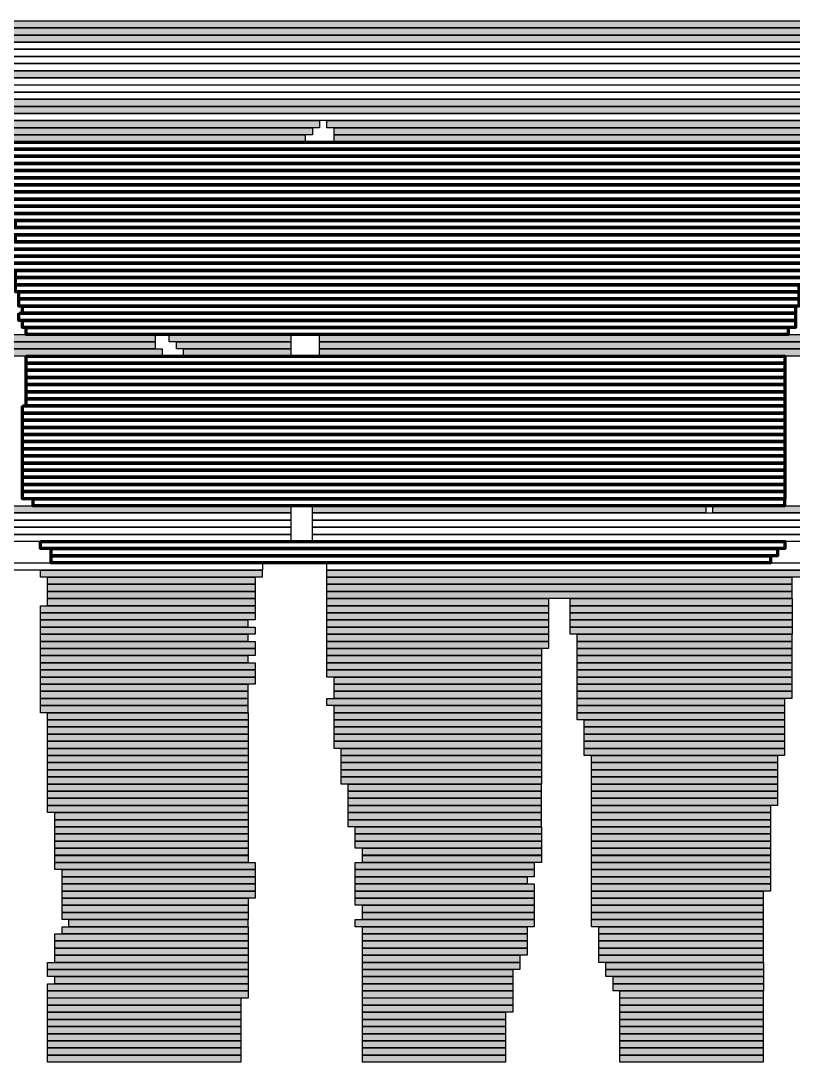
# Model space of a CAD drawing. Header units: millimetres. Extents: x 7 to 41668, y 3977 to 28530.
# Drawn here: x 40148 to 40828, y 8616 to 9531 of the extents above; entities that cross this region are included whole.
import ezdxf

# ---------------------------------------------------------------- set-up
doc = ezdxf.new("R2010")
doc.units = ezdxf.units.MM
doc.header["$LTSCALE"] = 50
doc.layers.add('12_Plankopf', color=140, linetype='Continuous')

msp = doc.modelspace()

# ---------------------------------------------------------------- hatches: boundary and pattern name
at = {"layer": '12_Plankopf'}
for points in [[(39806.74, 9531.5), (41342.67, 9531.5), (41342.67, 9525.21), (39806.74, 9525.21)], [(39806.74, 9525.22), (41342.67, 9525.22), (41342.67, 9518.97), (39806.74, 9518.97)], [(39806.74, 9518.97), (41342.67, 9518.97), (41342.67, 9512.69), (39806.74, 9512.69)], [(39945.38, 9487.61), (41223.25, 9487.61), (41223.25, 9481.33), (39945.38, 9481.33)], [(39951.38, 9462.53), (41222.95, 9462.53), (41222.95, 9456.28), (39951.38, 9456.28)], [(39951.38, 9456.28), (41222.95, 9456.28), (41222.95, 9450), (39951.38, 9450)], [(39806.74, 9443.76), (40411.05, 9443.76), (40411.05, 9437.48), (39806.74, 9437.48)], [(40417.4, 9443.76), (41223.14, 9443.76), (41223.14, 9437.48), (40417.4, 9437.48)], [(39813.09, 9437.45), (40404.83, 9437.45), (40404.83, 9431.16), (39813.09, 9431.16)], [(39813.09, 9431.16), (40398.51, 9431.16), (40398.51, 9424.92), (39813.09, 9424.92)], [(40423.75, 9437.45), (41223.21, 9437.45), (41223.21, 9431.16), (40423.75, 9431.16)], [(40423.75, 9431.16), (41223.21, 9431.16), (41223.21, 9424.92), (40423.75, 9424.92)], [(39907.63, 9255.63), (40266.41, 9255.63), (40266.41, 9249.34), (39907.63, 9249.34)], [(40278.76, 9255.63), (40385.78, 9255.63), (40385.78, 9249.34), (40278.76, 9249.34)], [(40411.05, 9255.63), (41260.86, 9255.63), (41260.86, 9249.34), (40411.05, 9249.34)], [(39901.29, 9249.34), (40266.38, 9249.34), (40266.38, 9243.06), (39901.29, 9243.06)], [(40285.1, 9249.34), (40385.84, 9249.34), (40385.84, 9243.06), (40285.1, 9243.06)], [(40411.05, 9249.34), (41254.54, 9249.34), (41254.54, 9243.06), (40411.05, 9243.06)], [(39901.29, 9243.06), (40272.7, 9243.06), (40272.7, 9236.82), (39901.29, 9236.82)], [(40291.46, 9243.06), (40385.87, 9243.06), (40385.87, 9236.82), (40291.46, 9236.82)], [(40411.05, 9243.06), (41254.54, 9243.06), (41254.54, 9236.82), (40411.05, 9236.82)], [(39932.68, 9105.13), (40385.9, 9105.13), (40385.9, 9098.88), (39932.68, 9098.88)], [(40404.7, 9105.13), (40750.9, 9105.13), (40750.9, 9098.88), (40404.7, 9098.88)], [(40757.12, 9105.13), (41254.41, 9105.13), (41254.41, 9098.88), (40757.12, 9098.88)], [(40165.52, 9048.72), (40360.67, 9048.72), (40360.67, 9042.43), (40165.52, 9042.43)], [(40417.4, 9048.72), (41242.03, 9048.72), (41242.03, 9042.43), (40417.4, 9042.43)], [(40171.86, 9042.44), (40354.41, 9042.44), (40354.41, 9036.19), (40171.86, 9036.19)], [(40171.86, 9036.2), (40354.41, 9036.2), (40354.41, 9029.91), (40171.86, 9029.91)], [(40417.4, 9042.44), (40826.55, 9042.44), (40826.55, 9036.19), (40417.4, 9036.19)], [(40417.4, 9036.2), (40826.55, 9036.2), (40826.55, 9029.91), (40417.4, 9029.91)], [(40171.86, 9029.88), (40354.41, 9029.88), (40354.41, 9023.63), (40171.86, 9023.63)], [(40417.4, 9029.88), (40826.55, 9029.88), (40826.55, 9023.63), (40417.4, 9023.63)], [(40165.52, 9017.36), (40354.35, 9017.36), (40354.35, 9011.07), (40165.52, 9011.07)], [(40171.86, 9023.64), (40354.41, 9023.64), (40354.41, 9017.35), (40171.86, 9017.35)], [(40417.4, 9023.64), (40612.55, 9023.64), (40612.55, 9017.35), (40417.4, 9017.35)], [(40417.4, 9017.36), (40612.55, 9017.36), (40612.55, 9011.07), (40417.4, 9011.07)], [(40631.53, 9023.64), (40826.65, 9023.64), (40826.65, 9017.35), (40631.53, 9017.35)], [(40631.53, 9017.36), (40826.65, 9017.36), (40826.65, 9011.07), (40631.53, 9011.07)], [(40165.52, 9011.08), (40354.35, 9011.08), (40354.35, 9004.83), (40165.52, 9004.83)], [(40417.4, 9011.08), (40612.55, 9011.08), (40612.55, 9004.83), (40417.4, 9004.83)], [(40631.53, 9011.08), (40826.65, 9011.08), (40826.65, 9004.83), (40631.53, 9004.83)], [(40165.52, 9004.84), (40348.06, 9004.84), (40348.06, 8998.55), (40165.52, 8998.55)], [(40165.52, 8998.55), (40354.35, 8998.55), (40354.35, 8992.3), (40165.52, 8992.3)], [(40417.4, 9004.84), (40612.55, 9004.84), (40612.55, 8998.55), (40417.4, 8998.55)], [(40417.4, 8998.55), (40612.55, 8998.55), (40612.55, 8992.3), (40417.4, 8992.3)], [(40631.53, 9004.84), (40826.65, 9004.84), (40826.65, 8998.55), (40631.53, 8998.55)], [(40631.53, 8998.55), (40826.65, 8998.55), (40826.65, 8992.3), (40631.53, 8992.3)], [(40165.52, 8992.31), (40348.06, 8992.31), (40348.06, 8986.03), (40165.52, 8986.03)], [(40417.4, 8992.31), (40612.55, 8992.31), (40612.55, 8986.03), (40417.4, 8986.03)], [(40637.53, 8992.31), (40826.36, 8992.31), (40826.36, 8986.03), (40637.53, 8986.03)], [(40165.52, 8986), (40354.35, 8986), (40354.35, 8979.71), (40165.52, 8979.71)], [(40417.4, 8986), (40612.55, 8986), (40612.55, 8979.71), (40417.4, 8979.71)], [(40637.53, 8986), (40826.36, 8986), (40826.36, 8979.71), (40637.53, 8979.71)], [(40165.52, 8979.71), (40354.35, 8979.71), (40354.35, 8973.47), (40165.52, 8973.47)], [(40165.52, 8973.47), (40348.06, 8973.47), (40348.06, 8967.19), (40165.52, 8967.19)], [(40417.4, 8979.71), (40606.26, 8979.71), (40606.26, 8973.47), (40417.4, 8973.47)], [(40417.4, 8973.47), (40606.26, 8973.47), (40606.26, 8967.19), (40417.4, 8967.19)], [(40637.53, 8979.71), (40826.36, 8979.71), (40826.36, 8973.47), (40637.53, 8973.47)], [(40637.53, 8973.47), (40826.36, 8973.47), (40826.36, 8967.19), (40637.53, 8967.19)], [(40165.52, 8967.19), (40354.35, 8967.19), (40354.35, 8960.94), (40165.52, 8960.94)], [(40417.4, 8967.19), (40606.26, 8967.19), (40606.26, 8960.94), (40417.4, 8960.94)], [(40637.53, 8967.19), (40826.36, 8967.19), (40826.36, 8960.94), (40637.53, 8960.94)], [(40165.52, 8960.95), (40354.35, 8960.95), (40354.35, 8954.66), (40165.52, 8954.66)], [(40165.52, 8954.67), (40354.35, 8954.67), (40354.35, 8948.38), (40165.52, 8948.38)], [(40417.4, 8960.95), (40606.26, 8960.95), (40606.26, 8954.66), (40417.4, 8954.66)], [(40423.75, 8954.67), (40606.33, 8954.67), (40606.33, 8948.38), (40423.75, 8948.38)], [(40637.53, 8960.95), (40826.36, 8960.95), (40826.36, 8954.66), (40637.53, 8954.66)], [(40637.53, 8954.67), (40826.36, 8954.67), (40826.36, 8948.38), (40637.53, 8948.38)], [(40165.52, 8948.39), (40348.06, 8948.39), (40348.06, 8942.14), (40165.52, 8942.14)], [(40423.75, 8948.39), (40606.33, 8948.39), (40606.33, 8942.14), (40423.75, 8942.14)], [(40637.53, 8948.39), (40826.36, 8948.39), (40826.36, 8942.14), (40637.53, 8942.14)], [(40165.52, 8942.15), (40348.06, 8942.15), (40348.06, 8935.86), (40165.52, 8935.86)], [(40165.52, 8935.83), (40348.06, 8935.83), (40348.06, 8929.58), (40165.52, 8929.58)], [(40417.4, 8935.83), (40606.26, 8935.83), (40606.26, 8929.58), (40417.4, 8929.58)], [(40423.75, 8942.15), (40606.33, 8942.15), (40606.33, 8935.86), (40423.75, 8935.86)], [(40637.53, 8942.15), (40826.36, 8942.15), (40826.36, 8935.86), (40637.53, 8935.86)], [(40637.53, 8935.83), (40820.08, 8935.83), (40820.08, 8929.58), (40637.53, 8929.58)], [(40165.52, 8929.59), (40348.06, 8929.59), (40348.06, 8923.3), (40165.52, 8923.3)], [(40423.75, 8929.59), (40606.33, 8929.59), (40606.33, 8923.3), (40423.75, 8923.3)], [(40637.53, 8929.59), (40820.08, 8929.59), (40820.08, 8923.3), (40637.53, 8923.3)], [(40171.86, 8923.31), (40348.13, 8923.31), (40348.13, 8917.02), (40171.86, 8917.02)], [(40171.86, 8917.03), (40348.13, 8917.03), (40348.13, 8910.78), (40171.86, 8910.78)], [(40423.75, 8923.31), (40606.33, 8923.31), (40606.33, 8917.02), (40423.75, 8917.02)], [(40423.75, 8917.03), (40606.33, 8917.03), (40606.33, 8910.78), (40423.75, 8910.78)], [(40637.53, 8923.31), (40820.08, 8923.31), (40820.08, 8917.02), (40637.53, 8917.02)], [(40643.88, 8917.03), (40820.14, 8917.03), (40820.14, 8910.78), (40643.88, 8910.78)], [(40171.86, 8910.78), (40348.13, 8910.78), (40348.13, 8904.5), (40171.86, 8904.5)], [(40423.75, 8910.78), (40606.33, 8910.78), (40606.33, 8904.5), (40423.75, 8904.5)], [(40643.88, 8910.78), (40820.14, 8910.78), (40820.14, 8904.5), (40643.88, 8904.5)], [(40171.86, 8904.5), (40348.13, 8904.5), (40348.13, 8898.26), (40171.86, 8898.26)], [(40171.86, 8898.26), (40348.13, 8898.26), (40348.13, 8891.97), (40171.86, 8891.97)], [(40423.75, 8904.5), (40606.33, 8904.5), (40606.33, 8898.26), (40423.75, 8898.26)], [(40423.75, 8898.26), (40606.33, 8898.26), (40606.33, 8891.97), (40423.75, 8891.97)], [(40643.88, 8904.5), (40820.14, 8904.5), (40820.14, 8898.26), (40643.88, 8898.26)], [(40643.88, 8898.26), (40820.14, 8898.26), (40820.14, 8891.97), (40643.88, 8891.97)], [(40171.86, 8891.94), (40348.13, 8891.94), (40348.13, 8885.66), (40171.86, 8885.66)], [(40430.1, 8891.94), (40606.36, 8891.94), (40606.36, 8885.66), (40430.1, 8885.66)], [(40643.88, 8891.94), (40820.14, 8891.94), (40820.14, 8885.66), (40643.88, 8885.66)], [(40171.86, 8885.66), (40348.13, 8885.66), (40348.13, 8879.42), (40171.86, 8879.42)], [(40171.86, 8879.42), (40348.13, 8879.42), (40348.13, 8873.14), (40171.86, 8873.14)], [(40430.1, 8885.66), (40606.36, 8885.66), (40606.36, 8879.42), (40430.1, 8879.42)], [(40430.1, 8879.42), (40606.36, 8879.42), (40606.36, 8873.14), (40430.1, 8873.14)], [(40650.23, 8885.66), (40813.93, 8885.66), (40813.93, 8879.42), (40650.23, 8879.42)], [(40650.23, 8879.42), (40813.93, 8879.42), (40813.93, 8873.14), (40650.23, 8873.14)], [(40171.86, 8873.14), (40348.13, 8873.14), (40348.13, 8866.89), (40171.86, 8866.89)], [(40430.1, 8873.14), (40606.36, 8873.14), (40606.36, 8866.89), (40430.1, 8866.89)], [(40650.23, 8873.14), (40813.93, 8873.14), (40813.93, 8866.89), (40650.23, 8866.89)], [(40171.86, 8866.9), (40348.13, 8866.9), (40348.13, 8860.61), (40171.86, 8860.61)], [(40430.1, 8866.9), (40606.36, 8866.9), (40606.36, 8860.61), (40430.1, 8860.61)], [(40650.23, 8866.9), (40813.93, 8866.9), (40813.93, 8860.61), (40650.23, 8860.61)], [(40171.86, 8860.62), (40348.13, 8860.62), (40348.13, 8854.37), (40171.86, 8854.37)], [(40171.86, 8854.37), (40348.13, 8854.37), (40348.13, 8848.09), (40171.86, 8848.09)], [(40436.09, 8860.62), (40606.07, 8860.62), (40606.07, 8854.37), (40436.09, 8854.37)], [(40436.09, 8854.37), (40606.07, 8854.37), (40606.07, 8848.09), (40436.09, 8848.09)], [(40650.23, 8860.62), (40813.93, 8860.62), (40813.93, 8854.37), (40650.23, 8854.37)], [(40650.23, 8854.37), (40813.93, 8854.37), (40813.93, 8848.09), (40650.23, 8848.09)], [(40171.86, 8848.06), (40348.13, 8848.06), (40348.13, 8841.78), (40171.86, 8841.78)], [(40436.09, 8848.06), (40606.07, 8848.06), (40606.07, 8841.78), (40436.09, 8841.78)], [(40650.23, 8848.06), (40813.93, 8848.06), (40813.93, 8841.78), (40650.23, 8841.78)], [(40171.86, 8841.78), (40348.13, 8841.78), (40348.13, 8835.53), (40171.86, 8835.53)], [(40178.22, 8835.54), (40348.16, 8835.54), (40348.16, 8829.25), (40178.22, 8829.25)], [(40436.09, 8841.78), (40606.07, 8841.78), (40606.07, 8835.53), (40436.09, 8835.53)], [(40436.09, 8835.54), (40606.07, 8835.54), (40606.07, 8829.25), (40436.09, 8829.25)], [(40650.23, 8841.78), (40807.6, 8841.78), (40807.6, 8835.53), (40650.23, 8835.53)], [(40650.23, 8835.54), (40807.6, 8835.54), (40807.6, 8829.25), (40650.23, 8829.25)], [(40178.22, 8829.25), (40348.16, 8829.25), (40348.16, 8823.01), (40178.22, 8823.01)], [(40436.09, 8829.25), (40606.07, 8829.25), (40606.07, 8823.01), (40436.09, 8823.01)], [(40650.23, 8829.25), (40807.6, 8829.25), (40807.6, 8823.01), (40650.23, 8823.01)], [(40178.22, 8823.01), (40348.16, 8823.01), (40348.16, 8816.73), (40178.22, 8816.73)], [(40178.22, 8816.73), (40348.16, 8816.73), (40348.16, 8810.45), (40178.22, 8810.45)], [(40442.45, 8823.01), (40606.14, 8823.01), (40606.14, 8816.73), (40442.45, 8816.73)], [(40442.45, 8816.73), (40606.14, 8816.73), (40606.14, 8810.45), (40442.45, 8810.45)], [(40650.23, 8823.01), (40807.6, 8823.01), (40807.6, 8816.73), (40650.23, 8816.73)], [(40650.23, 8816.73), (40807.6, 8816.73), (40807.6, 8810.45), (40650.23, 8810.45)], [(40178.22, 8810.45), (40348.16, 8810.45), (40348.16, 8804.2), (40178.22, 8804.2)], [(40442.45, 8810.45), (40606.14, 8810.45), (40606.14, 8804.2), (40442.45, 8804.2)], [(40650.23, 8810.45), (40807.6, 8810.45), (40807.6, 8804.2), (40650.23, 8804.2)], [(40178.22, 8804.21), (40348.16, 8804.21), (40348.16, 8797.93), (40178.22, 8797.93)], [(40178.22, 8797.89), (40348.16, 8797.89), (40348.16, 8791.64), (40178.22, 8791.64)], [(40448.79, 8804.21), (40606.16, 8804.21), (40606.16, 8797.93), (40448.79, 8797.93)], [(40448.79, 8797.89), (40606.16, 8797.89), (40606.16, 8791.64), (40448.79, 8791.64)], [(40650.23, 8804.21), (40807.6, 8804.21), (40807.6, 8797.93), (40650.23, 8797.93)], [(40650.23, 8797.89), (40807.6, 8797.89), (40807.6, 8791.64), (40650.23, 8791.64)], [(40178.22, 8791.65), (40354.44, 8791.65), (40354.44, 8785.37), (40178.22, 8785.37)], [(40442.45, 8791.65), (40599.82, 8791.65), (40599.82, 8785.37), (40442.45, 8785.37)], [(40650.23, 8791.65), (40807.6, 8791.65), (40807.6, 8785.37), (40650.23, 8785.37)], [(40184.56, 8785.37), (40354.5, 8785.37), (40354.5, 8779.09), (40184.56, 8779.09)], [(40184.56, 8779.09), (40354.5, 8779.09), (40354.5, 8772.84), (40184.56, 8772.84)], [(40442.45, 8785.37), (40599.82, 8785.37), (40599.82, 8779.09), (40442.45, 8779.09)], [(40442.45, 8779.09), (40593.53, 8779.09), (40593.53, 8772.84), (40442.45, 8772.84)], [(40650.23, 8785.37), (40807.6, 8785.37), (40807.6, 8779.09), (40650.23, 8779.09)], [(40650.23, 8779.09), (40807.6, 8779.09), (40807.6, 8772.84), (40650.23, 8772.84)], [(40184.56, 8772.85), (40354.5, 8772.85), (40354.5, 8766.56), (40184.56, 8766.56)], [(40442.45, 8772.85), (40599.82, 8772.85), (40599.82, 8766.56), (40442.45, 8766.56)], [(40650.23, 8772.85), (40807.6, 8772.85), (40807.6, 8766.56), (40650.23, 8766.56)], [(40184.56, 8766.57), (40354.5, 8766.57), (40354.5, 8760.32), (40184.56, 8760.32)], [(40184.56, 8760.33), (40348.22, 8760.33), (40348.22, 8754.04), (40184.56, 8754.04)], [(40442.45, 8766.57), (40599.82, 8766.57), (40599.82, 8760.32), (40442.45, 8760.32)], [(40442.45, 8760.33), (40599.82, 8760.33), (40599.82, 8754.04), (40442.45, 8754.04)], [(40650.23, 8766.57), (40801.32, 8766.57), (40801.32, 8760.32), (40650.23, 8760.32)], [(40650.23, 8760.33), (40801.32, 8760.33), (40801.32, 8754.04), (40650.23, 8754.04)], [(40184.56, 8754.01), (40348.22, 8754.01), (40348.22, 8747.72), (40184.56, 8747.72)], [(40448.79, 8754.01), (40599.85, 8754.01), (40599.85, 8747.72), (40448.79, 8747.72)], [(40650.23, 8754.01), (40801.32, 8754.01), (40801.32, 8747.72), (40650.23, 8747.72)], [(40184.56, 8747.73), (40348.22, 8747.73), (40348.22, 8741.48), (40184.56, 8741.48)], [(40448.79, 8747.73), (40599.85, 8747.73), (40599.85, 8741.48), (40448.79, 8741.48)], [(40650.23, 8747.73), (40801.32, 8747.73), (40801.32, 8741.48), (40650.23, 8741.48)], [(40184.56, 8735.21), (40348.22, 8735.21), (40348.22, 8728.96), (40184.56, 8728.96)], [(40190.56, 8741.49), (40347.93, 8741.49), (40347.93, 8735.2), (40190.56, 8735.2)], [(40442.45, 8741.49), (40599.82, 8741.49), (40599.82, 8735.2), (40442.45, 8735.2)], [(40448.79, 8735.21), (40593.56, 8735.21), (40593.56, 8728.96), (40448.79, 8728.96)], [(40650.23, 8741.49), (40801.32, 8741.49), (40801.32, 8735.2), (40650.23, 8735.2)], [(40656.58, 8735.21), (40801.35, 8735.21), (40801.35, 8728.96), (40656.58, 8728.96)], [(40178.22, 8728.96), (40348.16, 8728.96), (40348.16, 8722.68), (40178.22, 8722.68)], [(40448.79, 8728.96), (40593.56, 8728.96), (40593.56, 8722.68), (40448.79, 8722.68)], [(40656.58, 8728.96), (40801.35, 8728.96), (40801.35, 8722.68), (40656.58, 8722.68)], [(40178.22, 8722.68), (40348.16, 8722.68), (40348.16, 8716.4), (40178.22, 8716.4)], [(40178.22, 8716.4), (40348.16, 8716.4), (40348.16, 8710.15), (40178.22, 8710.15)], [(40448.79, 8722.68), (40593.56, 8722.68), (40593.56, 8716.4), (40448.79, 8716.4)], [(40448.79, 8716.4), (40593.56, 8716.4), (40593.56, 8710.15), (40448.79, 8710.15)], [(40656.58, 8722.68), (40801.35, 8722.68), (40801.35, 8716.4), (40656.58, 8716.4)], [(40656.58, 8716.4), (40801.35, 8716.4), (40801.35, 8710.15), (40656.58, 8710.15)], [(40178.22, 8710.13), (40348.16, 8710.13), (40348.16, 8703.84), (40178.22, 8703.84)], [(40448.79, 8710.13), (40587.28, 8710.13), (40587.28, 8703.84), (40448.79, 8703.84)], [(40656.58, 8710.13), (40801.35, 8710.13), (40801.35, 8703.84), (40656.58, 8703.84)], [(40171.86, 8703.84), (40348.13, 8703.84), (40348.13, 8697.6), (40171.86, 8697.6)], [(40171.86, 8697.6), (40348.13, 8697.6), (40348.13, 8691.31), (40171.86, 8691.31)], [(40448.79, 8703.84), (40587.28, 8703.84), (40587.28, 8697.6), (40448.79, 8697.6)], [(40448.79, 8697.6), (40580.96, 8697.6), (40580.96, 8691.31), (40448.79, 8691.31)], [(40662.93, 8703.84), (40801.42, 8703.84), (40801.42, 8697.6), (40662.93, 8697.6)], [(40662.93, 8697.6), (40801.42, 8697.6), (40801.42, 8691.31), (40662.93, 8691.31)], [(40178.22, 8691.32), (40348.16, 8691.32), (40348.16, 8685.04), (40178.22, 8685.04)], [(40448.79, 8691.32), (40580.96, 8691.32), (40580.96, 8685.04), (40448.79, 8685.04)], [(40669.28, 8691.32), (40801.48, 8691.32), (40801.48, 8685.04), (40669.28, 8685.04)], [(40171.86, 8685.04), (40348.13, 8685.04), (40348.13, 8678.79), (40171.86, 8678.79)], [(40171.86, 8678.8), (40348.13, 8678.8), (40348.13, 8672.51), (40171.86, 8672.51)], [(40448.79, 8685.04), (40580.96, 8685.04), (40580.96, 8678.79), (40448.79, 8678.79)], [(40448.79, 8678.8), (40580.96, 8678.8), (40580.96, 8672.51), (40448.79, 8672.51)], [(40669.28, 8685.04), (40801.48, 8685.04), (40801.48, 8678.79), (40669.28, 8678.79)], [(40675.28, 8678.8), (40801.15, 8678.8), (40801.15, 8672.51), (40675.28, 8672.51)], [(40171.86, 8672.52), (40341.84, 8672.52), (40341.84, 8666.27), (40171.86, 8666.27)], [(40448.79, 8672.52), (40580.96, 8672.52), (40580.96, 8666.27), (40448.79, 8666.27)], [(40675.28, 8672.52), (40801.15, 8672.52), (40801.15, 8666.27), (40675.28, 8666.27)], [(40171.86, 8666.28), (40341.84, 8666.28), (40341.84, 8659.99), (40171.86, 8659.99)], [(40171.86, 8659.96), (40341.84, 8659.96), (40341.84, 8653.67), (40171.86, 8653.67)], [(40448.79, 8666.28), (40580.96, 8666.28), (40580.96, 8659.99), (40448.79, 8659.99)], [(40448.79, 8659.96), (40574.67, 8659.96), (40574.67, 8653.67), (40448.79, 8653.67)], [(40675.28, 8666.28), (40801.15, 8666.28), (40801.15, 8659.99), (40675.28, 8659.99)], [(40675.28, 8659.96), (40801.15, 8659.96), (40801.15, 8653.67), (40675.28, 8653.67)], [(40171.86, 8653.68), (40341.84, 8653.68), (40341.84, 8647.43), (40171.86, 8647.43)], [(40448.79, 8653.68), (40574.67, 8653.68), (40574.67, 8647.43), (40448.79, 8647.43)], [(40675.28, 8653.68), (40801.15, 8653.68), (40801.15, 8647.43), (40675.28, 8647.43)], [(40171.86, 8647.44), (40341.84, 8647.44), (40341.84, 8641.15), (40171.86, 8641.15)], [(40448.79, 8647.44), (40574.67, 8647.44), (40574.67, 8641.15), (40448.79, 8641.15)], [(40675.28, 8647.44), (40801.15, 8647.44), (40801.15, 8641.15), (40675.28, 8641.15)], [(40171.86, 8641.15), (40341.84, 8641.15), (40341.84, 8634.91), (40171.86, 8634.91)], [(40171.86, 8634.91), (40341.84, 8634.91), (40341.84, 8628.63), (40171.86, 8628.63)], [(40448.79, 8641.15), (40574.67, 8641.15), (40574.67, 8634.91), (40448.79, 8634.91)], [(40448.79, 8634.91), (40574.67, 8634.91), (40574.67, 8628.63), (40448.79, 8628.63)], [(40675.28, 8641.15), (40801.15, 8641.15), (40801.15, 8634.91), (40675.28, 8634.91)], [(40675.28, 8634.91), (40801.15, 8634.91), (40801.15, 8628.63), (40675.28, 8628.63)], [(40171.86, 8628.63), (40341.84, 8628.63), (40341.84, 8622.35), (40171.86, 8622.35)], [(40448.79, 8628.63), (40574.67, 8628.63), (40574.67, 8622.35), (40448.79, 8622.35)], [(40675.28, 8628.63), (40801.15, 8628.63), (40801.15, 8622.35), (40675.28, 8622.35)], [(40171.86, 8622.35), (40341.84, 8622.35), (40341.84, 8616.1), (40171.86, 8616.1)], [(40448.79, 8622.35), (40574.67, 8622.35), (40574.67, 8616.1), (40448.79, 8616.1)], [(40675.28, 8622.35), (40801.15, 8622.35), (40801.15, 8616.1), (40675.28, 8616.1)]]:
    msp.add_hatch(color=7, dxfattribs=at).paths.add_polyline_path(points)

# ---------------------------------------------------------------- linework, layer by layer
for points in [[(39806.74, 9531.5), (41342.67, 9531.5), (41342.67, 9525.21), (39806.74, 9525.21)], [(39806.74, 9525.22), (41342.67, 9525.22), (41342.67, 9518.97), (39806.74, 9518.97)], [(39806.74, 9518.97), (41342.67, 9518.97), (41342.67, 9512.69), (39806.74, 9512.69)], [(39945.38, 9512.69), (41342.84, 9512.69), (41342.84, 9506.44), (39945.38, 9506.44)], [(39945.38, 9506.45), (41342.84, 9506.45), (41342.84, 9500.16), (39945.38, 9500.16)], [(39945.38, 9500.17), (41342.84, 9500.17), (41342.84, 9493.88), (39945.38, 9493.88)], [(39945.38, 9493.89), (41342.84, 9493.89), (41342.84, 9487.64), (39945.38, 9487.64)], [(39945.38, 9487.61), (41223.25, 9487.61), (41223.25, 9481.33), (39945.38, 9481.33)], [(39951.38, 9481.33), (41342.55, 9481.33), (41342.55, 9475.08), (39951.38, 9475.08)], [(39951.38, 9475.09), (41342.55, 9475.09), (41342.55, 9468.8), (39951.38, 9468.8)], [(39951.38, 9468.81), (41342.55, 9468.81), (41342.55, 9462.52), (39951.38, 9462.52)], [(39951.38, 9462.53), (41222.95, 9462.53), (41222.95, 9456.28), (39951.38, 9456.28)], [(39951.38, 9456.28), (41222.95, 9456.28), (41222.95, 9450), (39951.38, 9450)], [(39806.74, 9450), (41223.08, 9450), (41223.08, 9443.75), (39806.74, 9443.75)], [(39806.74, 9443.76), (40411.05, 9443.76), (40411.05, 9437.48), (39806.74, 9437.48)], [(40417.4, 9443.76), (41223.14, 9443.76), (41223.14, 9437.48), (40417.4, 9437.48)], [(39813.09, 9437.45), (40404.83, 9437.45), (40404.83, 9431.16), (39813.09, 9431.16)], [(39813.09, 9431.16), (40398.51, 9431.16), (40398.51, 9424.92), (39813.09, 9424.92)], [(40423.75, 9437.45), (41223.21, 9437.45), (41223.21, 9431.16), (40423.75, 9431.16)], [(40423.75, 9431.16), (41223.21, 9431.16), (41223.21, 9424.92), (40423.75, 9424.92)], [(39907.63, 9255.63), (40266.41, 9255.63), (40266.41, 9249.34), (39907.63, 9249.34)], [(40278.76, 9255.63), (40385.78, 9255.63), (40385.78, 9249.34), (40278.76, 9249.34)], [(40411.05, 9255.63), (41260.86, 9255.63), (41260.86, 9249.34), (40411.05, 9249.34)], [(39901.29, 9249.34), (40266.38, 9249.34), (40266.38, 9243.06), (39901.29, 9243.06)], [(40285.1, 9249.34), (40385.84, 9249.34), (40385.84, 9243.06), (40285.1, 9243.06)], [(40411.05, 9249.34), (41254.54, 9249.34), (41254.54, 9243.06), (40411.05, 9243.06)], [(39901.29, 9243.06), (40272.7, 9243.06), (40272.7, 9236.82), (39901.29, 9236.82)], [(40291.46, 9243.06), (40385.87, 9243.06), (40385.87, 9236.82), (40291.46, 9236.82)], [(40411.05, 9243.06), (41254.54, 9243.06), (41254.54, 9236.82), (40411.05, 9236.82)], [(39932.68, 9105.13), (40385.9, 9105.13), (40385.9, 9098.88), (39932.68, 9098.88)], [(40404.7, 9105.13), (40750.9, 9105.13), (40750.9, 9098.88), (40404.7, 9098.88)], [(40757.12, 9105.13), (41254.41, 9105.13), (41254.41, 9098.88), (40757.12, 9098.88)], [(39932.68, 9098.89), (40385.9, 9098.89), (40385.9, 9092.6), (39932.68, 9092.6)], [(39932.68, 9092.6), (40385.9, 9092.6), (40385.9, 9086.36), (39932.68, 9086.36)], [(40404.7, 9098.89), (41254.48, 9098.89), (41254.48, 9092.6), (40404.7, 9092.6)], [(40404.7, 9092.6), (41254.48, 9092.6), (41254.48, 9086.36), (40404.7, 9086.36)], [(39932.68, 9086.36), (40385.9, 9086.36), (40385.9, 9080.08), (39932.68, 9080.08)], [(40404.7, 9086.36), (41254.48, 9086.36), (41254.48, 9080.08), (40404.7, 9080.08)], [(39932.68, 9080.08), (40385.9, 9080.08), (40385.9, 9073.8), (39932.68, 9073.8)], [(40404.7, 9080.08), (41254.48, 9080.08), (41254.48, 9073.8), (40404.7, 9073.8)], [(39932.68, 9055), (40360.73, 9055), (40360.73, 9048.71), (39932.68, 9048.71)], [(40417.4, 9055), (41254.61, 9055), (41254.61, 9048.71), (40417.4, 9048.71)], [(40165.52, 9048.72), (40360.67, 9048.72), (40360.67, 9042.43), (40165.52, 9042.43)], [(40417.4, 9048.72), (41242.03, 9048.72), (41242.03, 9042.43), (40417.4, 9042.43)], [(40171.86, 9042.44), (40354.41, 9042.44), (40354.41, 9036.19), (40171.86, 9036.19)], [(40171.86, 9036.2), (40354.41, 9036.2), (40354.41, 9029.91), (40171.86, 9029.91)], [(40417.4, 9042.44), (40826.55, 9042.44), (40826.55, 9036.19), (40417.4, 9036.19)], [(40417.4, 9036.2), (40826.55, 9036.2), (40826.55, 9029.91), (40417.4, 9029.91)], [(40171.86, 9029.88), (40354.41, 9029.88), (40354.41, 9023.63), (40171.86, 9023.63)], [(40417.4, 9029.88), (40826.55, 9029.88), (40826.55, 9023.63), (40417.4, 9023.63)], [(40165.52, 9017.36), (40354.35, 9017.36), (40354.35, 9011.07), (40165.52, 9011.07)], [(40171.86, 9023.64), (40354.41, 9023.64), (40354.41, 9017.35), (40171.86, 9017.35)], [(40417.4, 9023.64), (40612.55, 9023.64), (40612.55, 9017.35), (40417.4, 9017.35)], [(40417.4, 9017.36), (40612.55, 9017.36), (40612.55, 9011.07), (40417.4, 9011.07)], [(40631.53, 9023.64), (40826.65, 9023.64), (40826.65, 9017.35), (40631.53, 9017.35)], [(40631.53, 9017.36), (40826.65, 9017.36), (40826.65, 9011.07), (40631.53, 9011.07)], [(40165.52, 9011.08), (40354.35, 9011.08), (40354.35, 9004.83), (40165.52, 9004.83)], [(40417.4, 9011.08), (40612.55, 9011.08), (40612.55, 9004.83), (40417.4, 9004.83)], [(40631.53, 9011.08), (40826.65, 9011.08), (40826.65, 9004.83), (40631.53, 9004.83)], [(40165.52, 9004.84), (40348.06, 9004.84), (40348.06, 8998.55), (40165.52, 8998.55)], [(40165.52, 8998.55), (40354.35, 8998.55), (40354.35, 8992.3), (40165.52, 8992.3)], [(40417.4, 9004.84), (40612.55, 9004.84), (40612.55, 8998.55), (40417.4, 8998.55)], [(40417.4, 8998.55), (40612.55, 8998.55), (40612.55, 8992.3), (40417.4, 8992.3)], [(40631.53, 9004.84), (40826.65, 9004.84), (40826.65, 8998.55), (40631.53, 8998.55)], [(40631.53, 8998.55), (40826.65, 8998.55), (40826.65, 8992.3), (40631.53, 8992.3)], [(40165.52, 8992.31), (40348.06, 8992.31), (40348.06, 8986.03), (40165.52, 8986.03)], [(40417.4, 8992.31), (40612.55, 8992.31), (40612.55, 8986.03), (40417.4, 8986.03)], [(40637.53, 8992.31), (40826.36, 8992.31), (40826.36, 8986.03), (40637.53, 8986.03)], [(40165.52, 8986), (40354.35, 8986), (40354.35, 8979.71), (40165.52, 8979.71)], [(40417.4, 8986), (40612.55, 8986), (40612.55, 8979.71), (40417.4, 8979.71)], [(40637.53, 8986), (40826.36, 8986), (40826.36, 8979.71), (40637.53, 8979.71)], [(40165.52, 8979.71), (40354.35, 8979.71), (40354.35, 8973.47), (40165.52, 8973.47)], [(40165.52, 8973.47), (40348.06, 8973.47), (40348.06, 8967.19), (40165.52, 8967.19)], [(40417.4, 8979.71), (40606.26, 8979.71), (40606.26, 8973.47), (40417.4, 8973.47)], [(40417.4, 8973.47), (40606.26, 8973.47), (40606.26, 8967.19), (40417.4, 8967.19)], [(40637.53, 8979.71), (40826.36, 8979.71), (40826.36, 8973.47), (40637.53, 8973.47)], [(40637.53, 8973.47), (40826.36, 8973.47), (40826.36, 8967.19), (40637.53, 8967.19)], [(40165.52, 8967.19), (40354.35, 8967.19), (40354.35, 8960.94), (40165.52, 8960.94)], [(40417.4, 8967.19), (40606.26, 8967.19), (40606.26, 8960.94), (40417.4, 8960.94)], [(40637.53, 8967.19), (40826.36, 8967.19), (40826.36, 8960.94), (40637.53, 8960.94)], [(40165.52, 8960.95), (40354.35, 8960.95), (40354.35, 8954.66), (40165.52, 8954.66)], [(40165.52, 8954.67), (40354.35, 8954.67), (40354.35, 8948.38), (40165.52, 8948.38)], [(40417.4, 8960.95), (40606.26, 8960.95), (40606.26, 8954.66), (40417.4, 8954.66)], [(40423.75, 8954.67), (40606.33, 8954.67), (40606.33, 8948.38), (40423.75, 8948.38)], [(40637.53, 8960.95), (40826.36, 8960.95), (40826.36, 8954.66), (40637.53, 8954.66)], [(40637.53, 8954.67), (40826.36, 8954.67), (40826.36, 8948.38), (40637.53, 8948.38)], [(40165.52, 8948.39), (40348.06, 8948.39), (40348.06, 8942.14), (40165.52, 8942.14)], [(40423.75, 8948.39), (40606.33, 8948.39), (40606.33, 8942.14), (40423.75, 8942.14)], [(40637.53, 8948.39), (40826.36, 8948.39), (40826.36, 8942.14), (40637.53, 8942.14)], [(40165.52, 8942.15), (40348.06, 8942.15), (40348.06, 8935.86), (40165.52, 8935.86)], [(40165.52, 8935.83), (40348.06, 8935.83), (40348.06, 8929.58), (40165.52, 8929.58)], [(40417.4, 8935.83), (40606.26, 8935.83), (40606.26, 8929.58), (40417.4, 8929.58)], [(40423.75, 8942.15), (40606.33, 8942.15), (40606.33, 8935.86), (40423.75, 8935.86)], [(40637.53, 8942.15), (40826.36, 8942.15), (40826.36, 8935.86), (40637.53, 8935.86)], [(40637.53, 8935.83), (40820.08, 8935.83), (40820.08, 8929.58), (40637.53, 8929.58)], [(40165.52, 8929.59), (40348.06, 8929.59), (40348.06, 8923.3), (40165.52, 8923.3)], [(40423.75, 8929.59), (40606.33, 8929.59), (40606.33, 8923.3), (40423.75, 8923.3)], [(40637.53, 8929.59), (40820.08, 8929.59), (40820.08, 8923.3), (40637.53, 8923.3)], [(40171.86, 8923.31), (40348.13, 8923.31), (40348.13, 8917.02), (40171.86, 8917.02)], [(40171.86, 8917.03), (40348.13, 8917.03), (40348.13, 8910.78), (40171.86, 8910.78)], [(40423.75, 8923.31), (40606.33, 8923.31), (40606.33, 8917.02), (40423.75, 8917.02)], [(40423.75, 8917.03), (40606.33, 8917.03), (40606.33, 8910.78), (40423.75, 8910.78)], [(40637.53, 8923.31), (40820.08, 8923.31), (40820.08, 8917.02), (40637.53, 8917.02)], [(40643.88, 8917.03), (40820.14, 8917.03), (40820.14, 8910.78), (40643.88, 8910.78)], [(40171.86, 8910.78), (40348.13, 8910.78), (40348.13, 8904.5), (40171.86, 8904.5)], [(40423.75, 8910.78), (40606.33, 8910.78), (40606.33, 8904.5), (40423.75, 8904.5)], [(40643.88, 8910.78), (40820.14, 8910.78), (40820.14, 8904.5), (40643.88, 8904.5)], [(40171.86, 8904.5), (40348.13, 8904.5), (40348.13, 8898.26), (40171.86, 8898.26)], [(40171.86, 8898.26), (40348.13, 8898.26), (40348.13, 8891.97), (40171.86, 8891.97)], [(40423.75, 8904.5), (40606.33, 8904.5), (40606.33, 8898.26), (40423.75, 8898.26)], [(40423.75, 8898.26), (40606.33, 8898.26), (40606.33, 8891.97), (40423.75, 8891.97)], [(40643.88, 8904.5), (40820.14, 8904.5), (40820.14, 8898.26), (40643.88, 8898.26)], [(40643.88, 8898.26), (40820.14, 8898.26), (40820.14, 8891.97), (40643.88, 8891.97)], [(40171.86, 8891.94), (40348.13, 8891.94), (40348.13, 8885.66), (40171.86, 8885.66)], [(40430.1, 8891.94), (40606.36, 8891.94), (40606.36, 8885.66), (40430.1, 8885.66)], [(40643.88, 8891.94), (40820.14, 8891.94), (40820.14, 8885.66), (40643.88, 8885.66)], [(40171.86, 8885.66), (40348.13, 8885.66), (40348.13, 8879.42), (40171.86, 8879.42)], [(40171.86, 8879.42), (40348.13, 8879.42), (40348.13, 8873.14), (40171.86, 8873.14)], [(40430.1, 8885.66), (40606.36, 8885.66), (40606.36, 8879.42), (40430.1, 8879.42)], [(40430.1, 8879.42), (40606.36, 8879.42), (40606.36, 8873.14), (40430.1, 8873.14)], [(40650.23, 8885.66), (40813.93, 8885.66), (40813.93, 8879.42), (40650.23, 8879.42)], [(40650.23, 8879.42), (40813.93, 8879.42), (40813.93, 8873.14), (40650.23, 8873.14)], [(40171.86, 8873.14), (40348.13, 8873.14), (40348.13, 8866.89), (40171.86, 8866.89)], [(40430.1, 8873.14), (40606.36, 8873.14), (40606.36, 8866.89), (40430.1, 8866.89)], [(40650.23, 8873.14), (40813.93, 8873.14), (40813.93, 8866.89), (40650.23, 8866.89)], [(40171.86, 8866.9), (40348.13, 8866.9), (40348.13, 8860.61), (40171.86, 8860.61)], [(40430.1, 8866.9), (40606.36, 8866.9), (40606.36, 8860.61), (40430.1, 8860.61)], [(40650.23, 8866.9), (40813.93, 8866.9), (40813.93, 8860.61), (40650.23, 8860.61)], [(40171.86, 8860.62), (40348.13, 8860.62), (40348.13, 8854.37), (40171.86, 8854.37)], [(40171.86, 8854.37), (40348.13, 8854.37), (40348.13, 8848.09), (40171.86, 8848.09)], [(40436.09, 8860.62), (40606.07, 8860.62), (40606.07, 8854.37), (40436.09, 8854.37)], [(40436.09, 8854.37), (40606.07, 8854.37), (40606.07, 8848.09), (40436.09, 8848.09)], [(40650.23, 8860.62), (40813.93, 8860.62), (40813.93, 8854.37), (40650.23, 8854.37)], [(40650.23, 8854.37), (40813.93, 8854.37), (40813.93, 8848.09), (40650.23, 8848.09)], [(40171.86, 8848.06), (40348.13, 8848.06), (40348.13, 8841.78), (40171.86, 8841.78)], [(40436.09, 8848.06), (40606.07, 8848.06), (40606.07, 8841.78), (40436.09, 8841.78)], [(40650.23, 8848.06), (40813.93, 8848.06), (40813.93, 8841.78), (40650.23, 8841.78)], [(40171.86, 8841.78), (40348.13, 8841.78), (40348.13, 8835.53), (40171.86, 8835.53)], [(40178.22, 8835.54), (40348.16, 8835.54), (40348.16, 8829.25), (40178.22, 8829.25)], [(40436.09, 8841.78), (40606.07, 8841.78), (40606.07, 8835.53), (40436.09, 8835.53)], [(40436.09, 8835.54), (40606.07, 8835.54), (40606.07, 8829.25), (40436.09, 8829.25)], [(40650.23, 8841.78), (40807.6, 8841.78), (40807.6, 8835.53), (40650.23, 8835.53)], [(40650.23, 8835.54), (40807.6, 8835.54), (40807.6, 8829.25), (40650.23, 8829.25)], [(40178.22, 8829.25), (40348.16, 8829.25), (40348.16, 8823.01), (40178.22, 8823.01)], [(40436.09, 8829.25), (40606.07, 8829.25), (40606.07, 8823.01), (40436.09, 8823.01)], [(40650.23, 8829.25), (40807.6, 8829.25), (40807.6, 8823.01), (40650.23, 8823.01)], [(40178.22, 8823.01), (40348.16, 8823.01), (40348.16, 8816.73), (40178.22, 8816.73)], [(40178.22, 8816.73), (40348.16, 8816.73), (40348.16, 8810.45), (40178.22, 8810.45)], [(40442.45, 8823.01), (40606.14, 8823.01), (40606.14, 8816.73), (40442.45, 8816.73)], [(40442.45, 8816.73), (40606.14, 8816.73), (40606.14, 8810.45), (40442.45, 8810.45)], [(40650.23, 8823.01), (40807.6, 8823.01), (40807.6, 8816.73), (40650.23, 8816.73)], [(40650.23, 8816.73), (40807.6, 8816.73), (40807.6, 8810.45), (40650.23, 8810.45)], [(40178.22, 8810.45), (40348.16, 8810.45), (40348.16, 8804.2), (40178.22, 8804.2)], [(40442.45, 8810.45), (40606.14, 8810.45), (40606.14, 8804.2), (40442.45, 8804.2)], [(40650.23, 8810.45), (40807.6, 8810.45), (40807.6, 8804.2), (40650.23, 8804.2)], [(40178.22, 8804.21), (40348.16, 8804.21), (40348.16, 8797.93), (40178.22, 8797.93)], [(40178.22, 8797.89), (40348.16, 8797.89), (40348.16, 8791.64), (40178.22, 8791.64)], [(40448.79, 8804.21), (40606.16, 8804.21), (40606.16, 8797.93), (40448.79, 8797.93)], [(40448.79, 8797.89), (40606.16, 8797.89), (40606.16, 8791.64), (40448.79, 8791.64)], [(40650.23, 8804.21), (40807.6, 8804.21), (40807.6, 8797.93), (40650.23, 8797.93)], [(40650.23, 8797.89), (40807.6, 8797.89), (40807.6, 8791.64), (40650.23, 8791.64)], [(40178.22, 8791.65), (40354.44, 8791.65), (40354.44, 8785.37), (40178.22, 8785.37)], [(40442.45, 8791.65), (40599.82, 8791.65), (40599.82, 8785.37), (40442.45, 8785.37)], [(40650.23, 8791.65), (40807.6, 8791.65), (40807.6, 8785.37), (40650.23, 8785.37)], [(40184.56, 8785.37), (40354.5, 8785.37), (40354.5, 8779.09), (40184.56, 8779.09)], [(40184.56, 8779.09), (40354.5, 8779.09), (40354.5, 8772.84), (40184.56, 8772.84)], [(40442.45, 8785.37), (40599.82, 8785.37), (40599.82, 8779.09), (40442.45, 8779.09)], [(40442.45, 8779.09), (40593.53, 8779.09), (40593.53, 8772.84), (40442.45, 8772.84)], [(40650.23, 8785.37), (40807.6, 8785.37), (40807.6, 8779.09), (40650.23, 8779.09)], [(40650.23, 8779.09), (40807.6, 8779.09), (40807.6, 8772.84), (40650.23, 8772.84)], [(40184.56, 8772.85), (40354.5, 8772.85), (40354.5, 8766.56), (40184.56, 8766.56)], [(40442.45, 8772.85), (40599.82, 8772.85), (40599.82, 8766.56), (40442.45, 8766.56)], [(40650.23, 8772.85), (40807.6, 8772.85), (40807.6, 8766.56), (40650.23, 8766.56)], [(40184.56, 8766.57), (40354.5, 8766.57), (40354.5, 8760.32), (40184.56, 8760.32)], [(40184.56, 8760.33), (40348.22, 8760.33), (40348.22, 8754.04), (40184.56, 8754.04)], [(40442.45, 8766.57), (40599.82, 8766.57), (40599.82, 8760.32), (40442.45, 8760.32)], [(40442.45, 8760.33), (40599.82, 8760.33), (40599.82, 8754.04), (40442.45, 8754.04)], [(40650.23, 8766.57), (40801.32, 8766.57), (40801.32, 8760.32), (40650.23, 8760.32)], [(40650.23, 8760.33), (40801.32, 8760.33), (40801.32, 8754.04), (40650.23, 8754.04)], [(40184.56, 8754.01), (40348.22, 8754.01), (40348.22, 8747.72), (40184.56, 8747.72)], [(40448.79, 8754.01), (40599.85, 8754.01), (40599.85, 8747.72), (40448.79, 8747.72)], [(40650.23, 8754.01), (40801.32, 8754.01), (40801.32, 8747.72), (40650.23, 8747.72)], [(40184.56, 8747.73), (40348.22, 8747.73), (40348.22, 8741.48), (40184.56, 8741.48)], [(40448.79, 8747.73), (40599.85, 8747.73), (40599.85, 8741.48), (40448.79, 8741.48)], [(40650.23, 8747.73), (40801.32, 8747.73), (40801.32, 8741.48), (40650.23, 8741.48)], [(40184.56, 8735.21), (40348.22, 8735.21), (40348.22, 8728.96), (40184.56, 8728.96)], [(40190.56, 8741.49), (40347.93, 8741.49), (40347.93, 8735.2), (40190.56, 8735.2)], [(40442.45, 8741.49), (40599.82, 8741.49), (40599.82, 8735.2), (40442.45, 8735.2)], [(40448.79, 8735.21), (40593.56, 8735.21), (40593.56, 8728.96), (40448.79, 8728.96)], [(40650.23, 8741.49), (40801.32, 8741.49), (40801.32, 8735.2), (40650.23, 8735.2)], [(40656.58, 8735.21), (40801.35, 8735.21), (40801.35, 8728.96), (40656.58, 8728.96)], [(40178.22, 8728.96), (40348.16, 8728.96), (40348.16, 8722.68), (40178.22, 8722.68)], [(40448.79, 8728.96), (40593.56, 8728.96), (40593.56, 8722.68), (40448.79, 8722.68)], [(40656.58, 8728.96), (40801.35, 8728.96), (40801.35, 8722.68), (40656.58, 8722.68)], [(40178.22, 8722.68), (40348.16, 8722.68), (40348.16, 8716.4), (40178.22, 8716.4)], [(40178.22, 8716.4), (40348.16, 8716.4), (40348.16, 8710.15), (40178.22, 8710.15)], [(40448.79, 8722.68), (40593.56, 8722.68), (40593.56, 8716.4), (40448.79, 8716.4)], [(40448.79, 8716.4), (40593.56, 8716.4), (40593.56, 8710.15), (40448.79, 8710.15)], [(40656.58, 8722.68), (40801.35, 8722.68), (40801.35, 8716.4), (40656.58, 8716.4)], [(40656.58, 8716.4), (40801.35, 8716.4), (40801.35, 8710.15), (40656.58, 8710.15)], [(40178.22, 8710.13), (40348.16, 8710.13), (40348.16, 8703.84), (40178.22, 8703.84)], [(40448.79, 8710.13), (40587.28, 8710.13), (40587.28, 8703.84), (40448.79, 8703.84)], [(40656.58, 8710.13), (40801.35, 8710.13), (40801.35, 8703.84), (40656.58, 8703.84)], [(40171.86, 8703.84), (40348.13, 8703.84), (40348.13, 8697.6), (40171.86, 8697.6)], [(40171.86, 8697.6), (40348.13, 8697.6), (40348.13, 8691.31), (40171.86, 8691.31)], [(40448.79, 8703.84), (40587.28, 8703.84), (40587.28, 8697.6), (40448.79, 8697.6)], [(40448.79, 8697.6), (40580.96, 8697.6), (40580.96, 8691.31), (40448.79, 8691.31)], [(40662.93, 8703.84), (40801.42, 8703.84), (40801.42, 8697.6), (40662.93, 8697.6)], [(40662.93, 8697.6), (40801.42, 8697.6), (40801.42, 8691.31), (40662.93, 8691.31)], [(40178.22, 8691.32), (40348.16, 8691.32), (40348.16, 8685.04), (40178.22, 8685.04)], [(40448.79, 8691.32), (40580.96, 8691.32), (40580.96, 8685.04), (40448.79, 8685.04)], [(40669.28, 8691.32), (40801.48, 8691.32), (40801.48, 8685.04), (40669.28, 8685.04)], [(40171.86, 8685.04), (40348.13, 8685.04), (40348.13, 8678.79), (40171.86, 8678.79)], [(40171.86, 8678.8), (40348.13, 8678.8), (40348.13, 8672.51), (40171.86, 8672.51)], [(40448.79, 8685.04), (40580.96, 8685.04), (40580.96, 8678.79), (40448.79, 8678.79)], [(40448.79, 8678.8), (40580.96, 8678.8), (40580.96, 8672.51), (40448.79, 8672.51)], [(40669.28, 8685.04), (40801.48, 8685.04), (40801.48, 8678.79), (40669.28, 8678.79)], [(40675.28, 8678.8), (40801.15, 8678.8), (40801.15, 8672.51), (40675.28, 8672.51)], [(40171.86, 8672.52), (40341.84, 8672.52), (40341.84, 8666.27), (40171.86, 8666.27)], [(40448.79, 8672.52), (40580.96, 8672.52), (40580.96, 8666.27), (40448.79, 8666.27)], [(40675.28, 8672.52), (40801.15, 8672.52), (40801.15, 8666.27), (40675.28, 8666.27)], [(40171.86, 8666.28), (40341.84, 8666.28), (40341.84, 8659.99), (40171.86, 8659.99)], [(40171.86, 8659.96), (40341.84, 8659.96), (40341.84, 8653.67), (40171.86, 8653.67)], [(40448.79, 8666.28), (40580.96, 8666.28), (40580.96, 8659.99), (40448.79, 8659.99)], [(40448.79, 8659.96), (40574.67, 8659.96), (40574.67, 8653.67), (40448.79, 8653.67)], [(40675.28, 8666.28), (40801.15, 8666.28), (40801.15, 8659.99), (40675.28, 8659.99)], [(40675.28, 8659.96), (40801.15, 8659.96), (40801.15, 8653.67), (40675.28, 8653.67)], [(40171.86, 8653.68), (40341.84, 8653.68), (40341.84, 8647.43), (40171.86, 8647.43)], [(40448.79, 8653.68), (40574.67, 8653.68), (40574.67, 8647.43), (40448.79, 8647.43)], [(40675.28, 8653.68), (40801.15, 8653.68), (40801.15, 8647.43), (40675.28, 8647.43)], [(40171.86, 8647.44), (40341.84, 8647.44), (40341.84, 8641.15), (40171.86, 8641.15)], [(40448.79, 8647.44), (40574.67, 8647.44), (40574.67, 8641.15), (40448.79, 8641.15)], [(40675.28, 8647.44), (40801.15, 8647.44), (40801.15, 8641.15), (40675.28, 8641.15)], [(40171.86, 8641.15), (40341.84, 8641.15), (40341.84, 8634.91), (40171.86, 8634.91)], [(40171.86, 8634.91), (40341.84, 8634.91), (40341.84, 8628.63), (40171.86, 8628.63)], [(40448.79, 8641.15), (40574.67, 8641.15), (40574.67, 8634.91), (40448.79, 8634.91)], [(40448.79, 8634.91), (40574.67, 8634.91), (40574.67, 8628.63), (40448.79, 8628.63)], [(40675.28, 8641.15), (40801.15, 8641.15), (40801.15, 8634.91), (40675.28, 8634.91)], [(40675.28, 8634.91), (40801.15, 8634.91), (40801.15, 8628.63), (40675.28, 8628.63)], [(40171.86, 8628.63), (40341.84, 8628.63), (40341.84, 8622.35), (40171.86, 8622.35)], [(40448.79, 8628.63), (40574.67, 8628.63), (40574.67, 8622.35), (40448.79, 8622.35)], [(40675.28, 8628.63), (40801.15, 8628.63), (40801.15, 8622.35), (40675.28, 8622.35)], [(40171.86, 8622.35), (40341.84, 8622.35), (40341.84, 8616.1), (40171.86, 8616.1)], [(40448.79, 8622.35), (40574.67, 8622.35), (40574.67, 8616.1), (40448.79, 8616.1)], [(40675.28, 8622.35), (40801.15, 8622.35), (40801.15, 8616.1), (40675.28, 8616.1)]]:
    msp.add_lwpolyline(points, close=True, dxfattribs=at)
at = {"layer": '12_Plankopf', "lineweight": 211}
for points in [[(40121.59, 9424.92), (40870.67, 9424.92), (40870.67, 9418.64), (40121.59, 9418.64)], [(40121.59, 9418.64), (40864.38, 9418.64), (40864.38, 9412.39), (40121.59, 9412.39)], [(40124.77, 9412.4), (40858.12, 9412.4), (40858.12, 9406.11), (40124.77, 9406.11)], [(40127.94, 9406.12), (40848.69, 9406.12), (40848.69, 9399.83), (40127.94, 9399.83)], [(40130.94, 9399.84), (40848.54, 9399.84), (40848.54, 9393.59), (40130.94, 9393.59)], [(40134.12, 9393.56), (40848.58, 9393.56), (40848.58, 9387.28), (40134.12, 9387.28)], [(40134.12, 9387.28), (40848.58, 9387.28), (40848.58, 9381.03), (40134.12, 9381.03)], [(40137.29, 9381.04), (40851.75, 9381.04), (40851.75, 9374.75), (40137.29, 9374.75)], [(40137.29, 9374.76), (40848.61, 9374.76), (40848.61, 9368.47), (40137.29, 9368.47)], [(40137.29, 9368.47), (40848.62, 9368.47), (40848.62, 9362.23), (40137.29, 9362.23)], [(40140.47, 9362.23), (40845.5, 9362.23), (40845.5, 9355.95), (40140.47, 9355.95)], [(40143.64, 9355.95), (40842.37, 9355.95), (40842.37, 9349.7), (40143.64, 9349.7)], [(40140.47, 9349.68), (40845.5, 9349.68), (40845.5, 9343.39), (40140.47, 9343.39)], [(40140.47, 9337.12), (40839.19, 9337.12), (40839.19, 9330.87), (40140.47, 9330.87)], [(40143.64, 9343.39), (40842.37, 9343.39), (40842.37, 9337.11), (40143.64, 9337.11)], [(40140.47, 9330.87), (40839.19, 9330.87), (40839.19, 9324.59), (40140.47, 9324.59)], [(40140.29, 9324.59), (40842.16, 9324.59), (40842.16, 9318.34), (40140.29, 9318.34)], [(40140.29, 9318.35), (40839.02, 9318.35), (40839.02, 9312.06), (40140.29, 9312.06)], [(40143.46, 9312.07), (40839.05, 9312.07), (40839.05, 9305.78), (40143.46, 9305.78)], [(40143.46, 9305.79), (40835.89, 9305.79), (40835.89, 9299.54), (40143.46, 9299.54)], [(40143.46, 9299.51), (40832.75, 9299.51), (40832.75, 9293.22), (40143.46, 9293.22)], [(40146.64, 9293.23), (40832.76, 9293.23), (40832.76, 9286.98), (40146.64, 9286.98)], [(40146.64, 9286.98), (40832.76, 9286.98), (40832.76, 9280.7), (40146.64, 9280.7)], [(40146.64, 9274.43), (40829.64, 9274.43), (40829.64, 9268.18), (40146.64, 9268.18)], [(40149.81, 9280.71), (40829.63, 9280.71), (40829.63, 9274.42), (40149.81, 9274.42)], [(40149.82, 9268.18), (40829.67, 9268.18), (40829.67, 9261.9), (40149.82, 9261.9)], [(40152.99, 9261.9), (40823.38, 9261.9), (40823.38, 9255.65), (40152.99, 9255.65)], [(40152.99, 9236.82), (40820.24, 9236.82), (40820.24, 9230.54), (40152.99, 9230.54)], [(40152.99, 9230.54), (40820.24, 9230.54), (40820.24, 9224.29), (40152.99, 9224.29)], [(40152.99, 9224.3), (40820.24, 9224.3), (40820.24, 9218.01), (40152.99, 9218.01)], [(40152.99, 9218.02), (40820.24, 9218.02), (40820.24, 9211.73), (40152.99, 9211.73)], [(40152.99, 9211.7), (40820.24, 9211.7), (40820.24, 9205.45), (40152.99, 9205.45)], [(40152.99, 9205.46), (40820.24, 9205.46), (40820.24, 9199.17), (40152.99, 9199.17)], [(40149.81, 9192.94), (40820.21, 9192.94), (40820.21, 9186.65), (40149.81, 9186.65)], [(40152.99, 9199.18), (40820.24, 9199.18), (40820.24, 9192.93), (40152.99, 9192.93)], [(40149.81, 9186.66), (40820.21, 9186.66), (40820.21, 9180.41), (40149.81, 9180.41)], [(40149.81, 9180.41), (40820.21, 9180.41), (40820.21, 9174.13), (40149.81, 9174.13)], [(40149.81, 9174.13), (40820.21, 9174.13), (40820.21, 9167.85), (40149.81, 9167.85)], [(40149.81, 9167.82), (40820.21, 9167.82), (40820.21, 9161.57), (40149.81, 9161.57)], [(40149.81, 9161.57), (40820.21, 9161.57), (40820.21, 9155.29), (40149.81, 9155.29)], [(40149.81, 9155.29), (40820.21, 9155.29), (40820.21, 9149.04), (40149.81, 9149.04)], [(40149.81, 9149.05), (40820.21, 9149.05), (40820.21, 9142.76), (40149.81, 9142.76)], [(40149.81, 9142.77), (40820.21, 9142.77), (40820.21, 9136.49), (40149.81, 9136.49)], [(40149.81, 9136.49), (40820.21, 9136.49), (40820.21, 9130.24), (40149.81, 9130.24)], [(40149.81, 9130.25), (40820.21, 9130.25), (40820.21, 9123.96), (40149.81, 9123.96)], [(40149.81, 9123.97), (40820.21, 9123.97), (40820.21, 9117.72), (40149.81, 9117.72)], [(40149.81, 9117.69), (40820.21, 9117.69), (40820.21, 9111.4), (40149.81, 9111.4)], [(40159.16, 9111.41), (40820.11, 9111.41), (40820.11, 9105.12), (40159.16, 9105.12)], [(40165.51, 9073.77), (40820.18, 9073.77), (40820.18, 9067.52), (40165.51, 9067.52)], [(40175.04, 9067.52), (40813.97, 9067.52), (40813.97, 9061.24), (40175.04, 9061.24)], [(40175.04, 9061.24), (40807.69, 9061.24), (40807.69, 9054.99), (40175.04, 9054.99)]]:
    msp.add_lwpolyline(points, close=True, dxfattribs=at)

doc.saveas('drawing.dxf')
